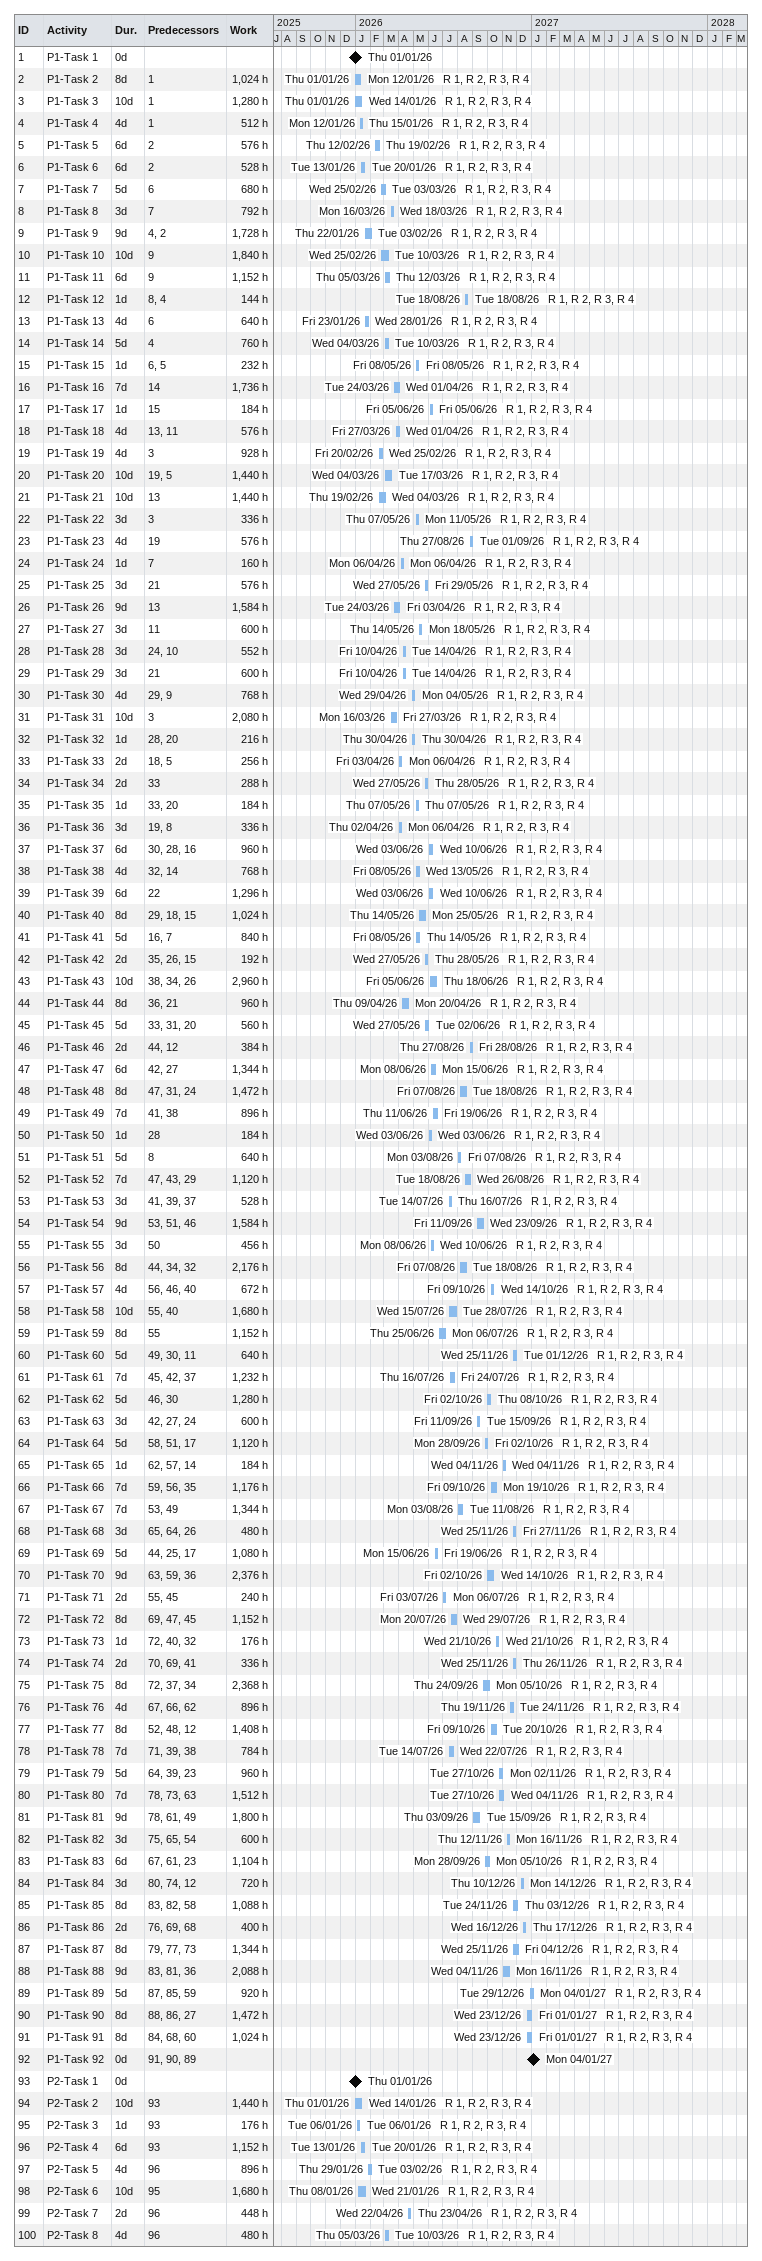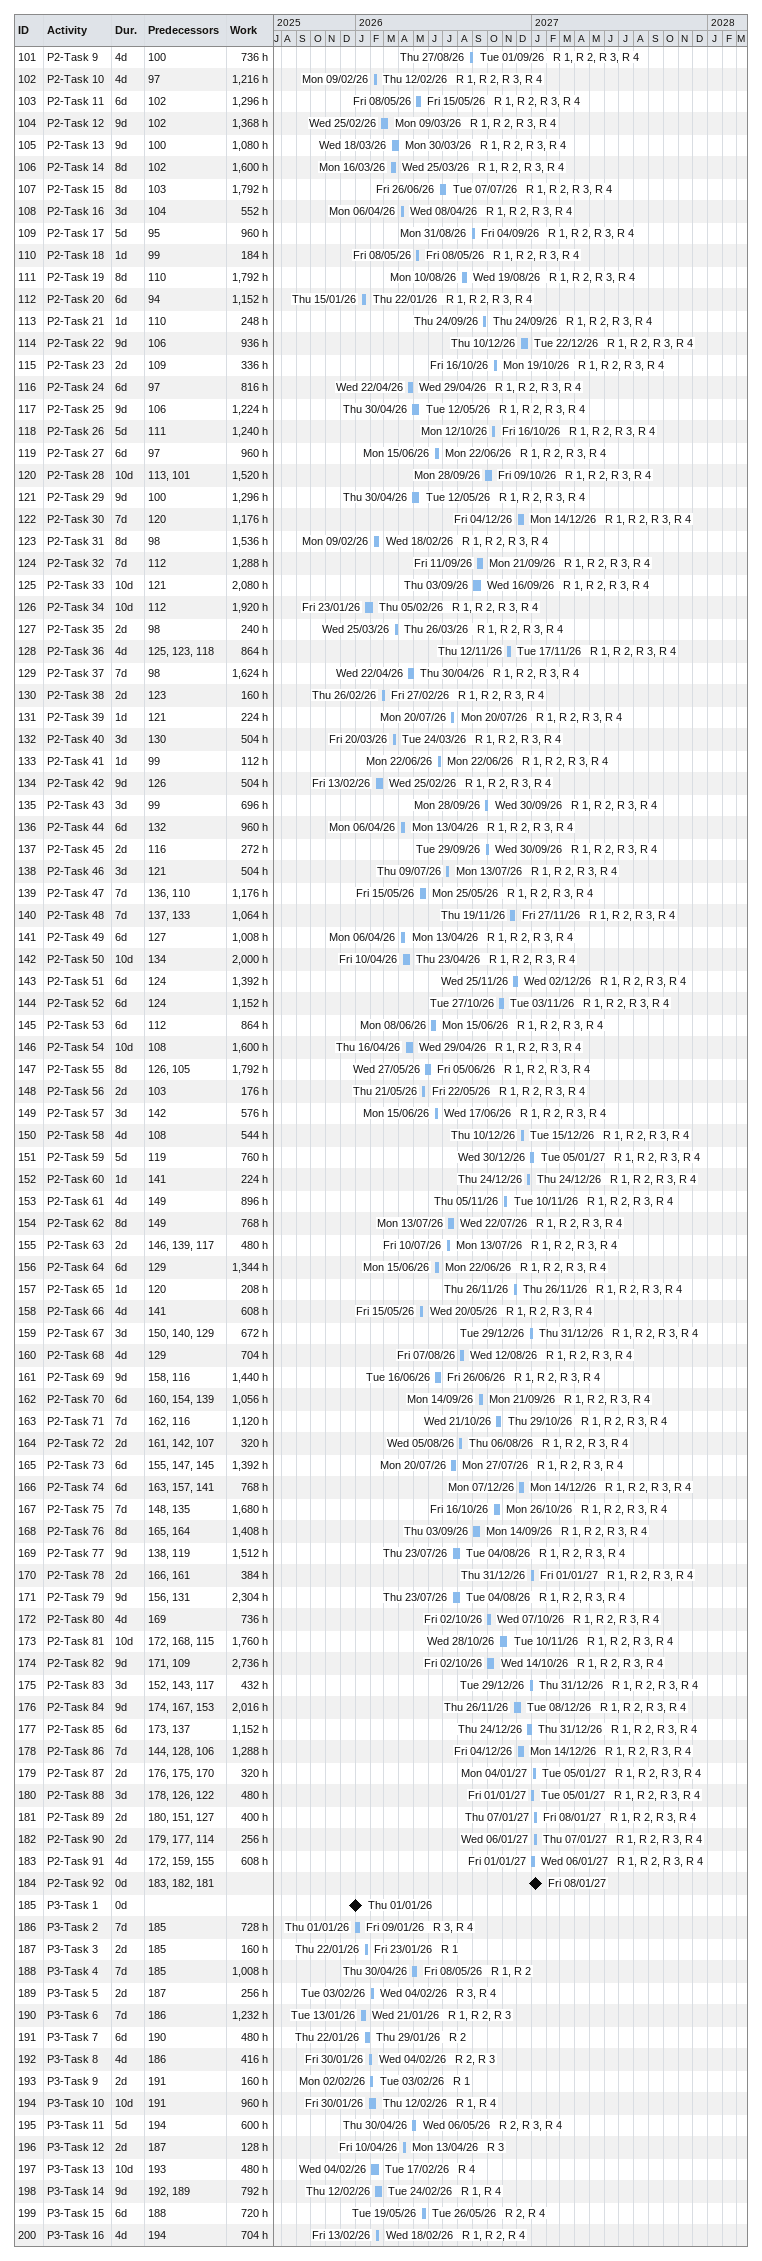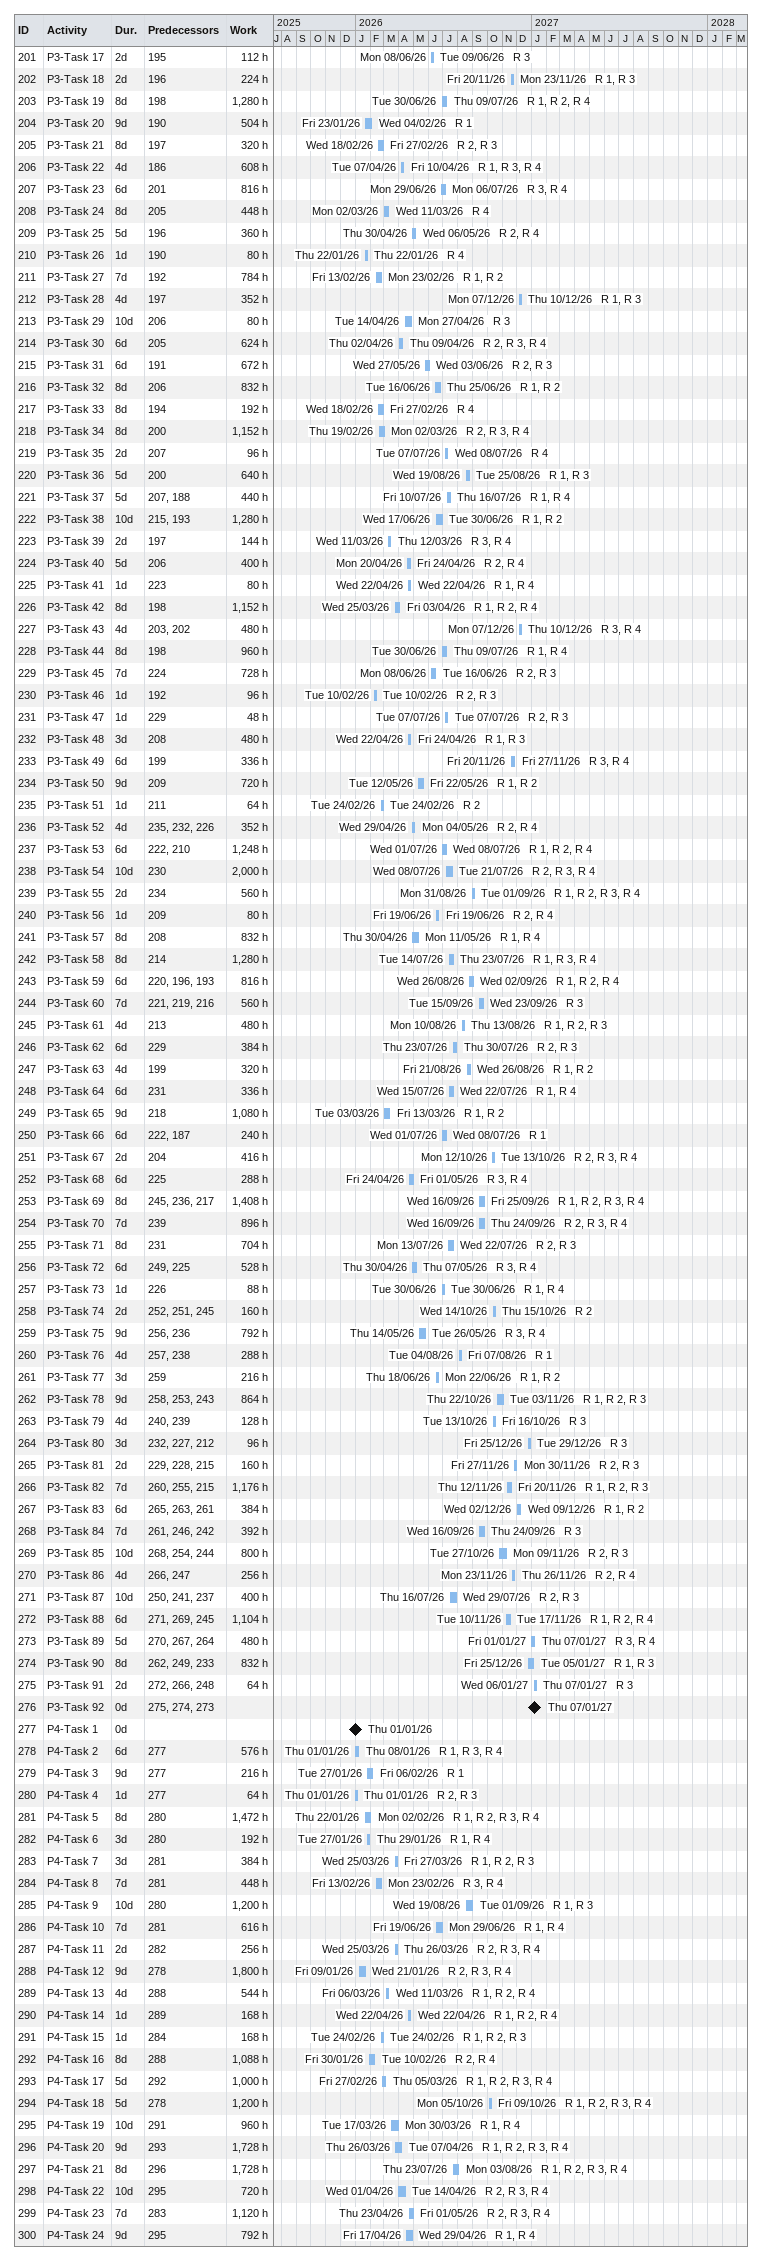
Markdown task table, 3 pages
| ID | Task | Duration | Start | Finish | Predecessors | Resources | Work (h) |
|---|---|---|---|---|---|---|---|
| 1 | P1-Task 1 | 0d | 2026-01-01 | 2026-01-01 |  |  |  |
| 2 | P1-Task 2 | 8d | 2026-01-01 | 2026-01-12 | 1 | R 1, R 2, R 3, R 4 | 1024 |
| 3 | P1-Task 3 | 10d | 2026-01-01 | 2026-01-14 | 1 | R 1, R 2, R 3, R 4 | 1280 |
| 4 | P1-Task 4 | 4d | 2026-01-12 | 2026-01-15 | 1 | R 1, R 2, R 3, R 4 | 512 |
| 5 | P1-Task 5 | 6d | 2026-02-12 | 2026-02-19 | 2 | R 1, R 2, R 3, R 4 | 576 |
| 6 | P1-Task 6 | 6d | 2026-01-13 | 2026-01-20 | 2 | R 1, R 2, R 3, R 4 | 528 |
| 7 | P1-Task 7 | 5d | 2026-02-25 | 2026-03-03 | 6 | R 1, R 2, R 3, R 4 | 680 |
| 8 | P1-Task 8 | 3d | 2026-03-16 | 2026-03-18 | 7 | R 1, R 2, R 3, R 4 | 792 |
| 9 | P1-Task 9 | 9d | 2026-01-22 | 2026-02-03 | 4, 2 | R 1, R 2, R 3, R 4 | 1728 |
| 10 | P1-Task 10 | 10d | 2026-02-25 | 2026-03-10 | 9 | R 1, R 2, R 3, R 4 | 1840 |
| 11 | P1-Task 11 | 6d | 2026-03-05 | 2026-03-12 | 9 | R 1, R 2, R 3, R 4 | 1152 |
| 12 | P1-Task 12 | 1d | 2026-08-18 | 2026-08-18 | 8, 4 | R 1, R 2, R 3, R 4 | 144 |
| 13 | P1-Task 13 | 4d | 2026-01-23 | 2026-01-28 | 6 | R 1, R 2, R 3, R 4 | 640 |
| 14 | P1-Task 14 | 5d | 2026-03-04 | 2026-03-10 | 4 | R 1, R 2, R 3, R 4 | 760 |
| 15 | P1-Task 15 | 1d | 2026-05-08 | 2026-05-08 | 6, 5 | R 1, R 2, R 3, R 4 | 232 |
| 16 | P1-Task 16 | 7d | 2026-03-24 | 2026-04-01 | 14 | R 1, R 2, R 3, R 4 | 1736 |
| 17 | P1-Task 17 | 1d | 2026-06-05 | 2026-06-05 | 15 | R 1, R 2, R 3, R 4 | 184 |
| 18 | P1-Task 18 | 4d | 2026-03-27 | 2026-04-01 | 13, 11 | R 1, R 2, R 3, R 4 | 576 |
| 19 | P1-Task 19 | 4d | 2026-02-20 | 2026-02-25 | 3 | R 1, R 2, R 3, R 4 | 928 |
| 20 | P1-Task 20 | 10d | 2026-03-04 | 2026-03-17 | 19, 5 | R 1, R 2, R 3, R 4 | 1440 |
| 21 | P1-Task 21 | 10d | 2026-02-19 | 2026-03-04 | 13 | R 1, R 2, R 3, R 4 | 1440 |
| 22 | P1-Task 22 | 3d | 2026-05-07 | 2026-05-11 | 3 | R 1, R 2, R 3, R 4 | 336 |
| 23 | P1-Task 23 | 4d | 2026-08-27 | 2026-09-01 | 19 | R 1, R 2, R 3, R 4 | 576 |
| 24 | P1-Task 24 | 1d | 2026-04-06 | 2026-04-06 | 7 | R 1, R 2, R 3, R 4 | 160 |
| 25 | P1-Task 25 | 3d | 2026-05-27 | 2026-05-29 | 21 | R 1, R 2, R 3, R 4 | 576 |
| 26 | P1-Task 26 | 9d | 2026-03-24 | 2026-04-03 | 13 | R 1, R 2, R 3, R 4 | 1584 |
| 27 | P1-Task 27 | 3d | 2026-05-14 | 2026-05-18 | 11 | R 1, R 2, R 3, R 4 | 600 |
| 28 | P1-Task 28 | 3d | 2026-04-10 | 2026-04-14 | 24, 10 | R 1, R 2, R 3, R 4 | 552 |
| 29 | P1-Task 29 | 3d | 2026-04-10 | 2026-04-14 | 21 | R 1, R 2, R 3, R 4 | 600 |
| 30 | P1-Task 30 | 4d | 2026-04-29 | 2026-05-04 | 29, 9 | R 1, R 2, R 3, R 4 | 768 |
| 31 | P1-Task 31 | 10d | 2026-03-16 | 2026-03-27 | 3 | R 1, R 2, R 3, R 4 | 2080 |
| 32 | P1-Task 32 | 1d | 2026-04-30 | 2026-04-30 | 28, 20 | R 1, R 2, R 3, R 4 | 216 |
| 33 | P1-Task 33 | 2d | 2026-04-03 | 2026-04-06 | 18, 5 | R 1, R 2, R 3, R 4 | 256 |
| 34 | P1-Task 34 | 2d | 2026-05-27 | 2026-05-28 | 33 | R 1, R 2, R 3, R 4 | 288 |
| 35 | P1-Task 35 | 1d | 2026-05-07 | 2026-05-07 | 33, 20 | R 1, R 2, R 3, R 4 | 184 |
| 36 | P1-Task 36 | 3d | 2026-04-02 | 2026-04-06 | 19, 8 | R 1, R 2, R 3, R 4 | 336 |
| 37 | P1-Task 37 | 6d | 2026-06-03 | 2026-06-10 | 30, 28, 16 | R 1, R 2, R 3, R 4 | 960 |
| 38 | P1-Task 38 | 4d | 2026-05-08 | 2026-05-13 | 32, 14 | R 1, R 2, R 3, R 4 | 768 |
| 39 | P1-Task 39 | 6d | 2026-06-03 | 2026-06-10 | 22 | R 1, R 2, R 3, R 4 | 1296 |
| 40 | P1-Task 40 | 8d | 2026-05-14 | 2026-05-25 | 29, 18, 15 | R 1, R 2, R 3, R 4 | 1024 |
| 41 | P1-Task 41 | 5d | 2026-05-08 | 2026-05-14 | 16, 7 | R 1, R 2, R 3, R 4 | 840 |
| 42 | P1-Task 42 | 2d | 2026-05-27 | 2026-05-28 | 35, 26, 15 | R 1, R 2, R 3, R 4 | 192 |
| 43 | P1-Task 43 | 10d | 2026-06-05 | 2026-06-18 | 38, 34, 26 | R 1, R 2, R 3, R 4 | 2960 |
| 44 | P1-Task 44 | 8d | 2026-04-09 | 2026-04-20 | 36, 21 | R 1, R 2, R 3, R 4 | 960 |
| 45 | P1-Task 45 | 5d | 2026-05-27 | 2026-06-02 | 33, 31, 20 | R 1, R 2, R 3, R 4 | 560 |
| 46 | P1-Task 46 | 2d | 2026-08-27 | 2026-08-28 | 44, 12 | R 1, R 2, R 3, R 4 | 384 |
| 47 | P1-Task 47 | 6d | 2026-06-08 | 2026-06-15 | 42, 27 | R 1, R 2, R 3, R 4 | 1344 |
| 48 | P1-Task 48 | 8d | 2026-08-07 | 2026-08-18 | 47, 31, 24 | R 1, R 2, R 3, R 4 | 1472 |
| 49 | P1-Task 49 | 7d | 2026-06-11 | 2026-06-19 | 41, 38 | R 1, R 2, R 3, R 4 | 896 |
| 50 | P1-Task 50 | 1d | 2026-06-03 | 2026-06-03 | 28 | R 1, R 2, R 3, R 4 | 184 |
| 51 | P1-Task 51 | 5d | 2026-08-03 | 2026-08-07 | 8 | R 1, R 2, R 3, R 4 | 640 |
| 52 | P1-Task 52 | 7d | 2026-08-18 | 2026-08-26 | 47, 43, 29 | R 1, R 2, R 3, R 4 | 1120 |
| 53 | P1-Task 53 | 3d | 2026-07-14 | 2026-07-16 | 41, 39, 37 | R 1, R 2, R 3, R 4 | 528 |
| 54 | P1-Task 54 | 9d | 2026-09-11 | 2026-09-23 | 53, 51, 46 | R 1, R 2, R 3, R 4 | 1584 |
| 55 | P1-Task 55 | 3d | 2026-06-08 | 2026-06-10 | 50 | R 1, R 2, R 3, R 4 | 456 |
| 56 | P1-Task 56 | 8d | 2026-08-07 | 2026-08-18 | 44, 34, 32 | R 1, R 2, R 3, R 4 | 2176 |
| 57 | P1-Task 57 | 4d | 2026-10-09 | 2026-10-14 | 56, 46, 40 | R 1, R 2, R 3, R 4 | 672 |
| 58 | P1-Task 58 | 10d | 2026-07-15 | 2026-07-28 | 55, 40 | R 1, R 2, R 3, R 4 | 1680 |
| 59 | P1-Task 59 | 8d | 2026-06-25 | 2026-07-06 | 55 | R 1, R 2, R 3, R 4 | 1152 |
| 60 | P1-Task 60 | 5d | 2026-11-25 | 2026-12-01 | 49, 30, 11 | R 1, R 2, R 3, R 4 | 640 |
| 61 | P1-Task 61 | 7d | 2026-07-16 | 2026-07-24 | 45, 42, 37 | R 1, R 2, R 3, R 4 | 1232 |
| 62 | P1-Task 62 | 5d | 2026-10-02 | 2026-10-08 | 46, 30 | R 1, R 2, R 3, R 4 | 1280 |
| 63 | P1-Task 63 | 3d | 2026-09-11 | 2026-09-15 | 42, 27, 24 | R 1, R 2, R 3, R 4 | 600 |
| 64 | P1-Task 64 | 5d | 2026-09-28 | 2026-10-02 | 58, 51, 17 | R 1, R 2, R 3, R 4 | 1120 |
| 65 | P1-Task 65 | 1d | 2026-11-04 | 2026-11-04 | 62, 57, 14 | R 1, R 2, R 3, R 4 | 184 |
| 66 | P1-Task 66 | 7d | 2026-10-09 | 2026-10-19 | 59, 56, 35 | R 1, R 2, R 3, R 4 | 1176 |
| 67 | P1-Task 67 | 7d | 2026-08-03 | 2026-08-11 | 53, 49 | R 1, R 2, R 3, R 4 | 1344 |
| 68 | P1-Task 68 | 3d | 2026-11-25 | 2026-11-27 | 65, 64, 26 | R 1, R 2, R 3, R 4 | 480 |
| 69 | P1-Task 69 | 5d | 2026-06-15 | 2026-06-19 | 44, 25, 17 | R 1, R 2, R 3, R 4 | 1080 |
| 70 | P1-Task 70 | 9d | 2026-10-02 | 2026-10-14 | 63, 59, 36 | R 1, R 2, R 3, R 4 | 2376 |
| 71 | P1-Task 71 | 2d | 2026-07-03 | 2026-07-06 | 55, 45 | R 1, R 2, R 3, R 4 | 240 |
| 72 | P1-Task 72 | 8d | 2026-07-20 | 2026-07-29 | 69, 47, 45 | R 1, R 2, R 3, R 4 | 1152 |
| 73 | P1-Task 73 | 1d | 2026-10-21 | 2026-10-21 | 72, 40, 32 | R 1, R 2, R 3, R 4 | 176 |
| 74 | P1-Task 74 | 2d | 2026-11-25 | 2026-11-26 | 70, 69, 41 | R 1, R 2, R 3, R 4 | 336 |
| 75 | P1-Task 75 | 8d | 2026-09-24 | 2026-10-05 | 72, 37, 34 | R 1, R 2, R 3, R 4 | 2368 |
| 76 | P1-Task 76 | 4d | 2026-11-19 | 2026-11-24 | 67, 66, 62 | R 1, R 2, R 3, R 4 | 896 |
| 77 | P1-Task 77 | 8d | 2026-10-09 | 2026-10-20 | 52, 48, 12 | R 1, R 2, R 3, R 4 | 1408 |
| 78 | P1-Task 78 | 7d | 2026-07-14 | 2026-07-22 | 71, 39, 38 | R 1, R 2, R 3, R 4 | 784 |
| 79 | P1-Task 79 | 5d | 2026-10-27 | 2026-11-02 | 64, 39, 23 | R 1, R 2, R 3, R 4 | 960 |
| 80 | P1-Task 80 | 7d | 2026-10-27 | 2026-11-04 | 78, 73, 63 | R 1, R 2, R 3, R 4 | 1512 |
| 81 | P1-Task 81 | 9d | 2026-09-03 | 2026-09-15 | 78, 61, 49 | R 1, R 2, R 3, R 4 | 1800 |
| 82 | P1-Task 82 | 3d | 2026-11-12 | 2026-11-16 | 75, 65, 54 | R 1, R 2, R 3, R 4 | 600 |
| 83 | P1-Task 83 | 6d | 2026-09-28 | 2026-10-05 | 67, 61, 23 | R 1, R 2, R 3, R 4 | 1104 |
| 84 | P1-Task 84 | 3d | 2026-12-10 | 2026-12-14 | 80, 74, 12 | R 1, R 2, R 3, R 4 | 720 |
| 85 | P1-Task 85 | 8d | 2026-11-24 | 2026-12-03 | 83, 82, 58 | R 1, R 2, R 3, R 4 | 1088 |
| 86 | P1-Task 86 | 2d | 2026-12-16 | 2026-12-17 | 76, 69, 68 | R 1, R 2, R 3, R 4 | 400 |
| 87 | P1-Task 87 | 8d | 2026-11-25 | 2026-12-04 | 79, 77, 73 | R 1, R 2, R 3, R 4 | 1344 |
| 88 | P1-Task 88 | 9d | 2026-11-04 | 2026-11-16 | 83, 81, 36 | R 1, R 2, R 3, R 4 | 2088 |
| 89 | P1-Task 89 | 5d | 2026-12-29 | 2027-01-04 | 87, 85, 59 | R 1, R 2, R 3, R 4 | 920 |
| 90 | P1-Task 90 | 8d | 2026-12-23 | 2027-01-01 | 88, 86, 27 | R 1, R 2, R 3, R 4 | 1472 |
| 91 | P1-Task 91 | 8d | 2026-12-23 | 2027-01-01 | 84, 68, 60 | R 1, R 2, R 3, R 4 | 1024 |
| 92 | P1-Task 92 | 0d | 2027-01-04 | 2027-01-04 | 91, 90, 89 |  |  |
| 93 | P2-Task 1 | 0d | 2026-01-01 | 2026-01-01 |  |  |  |
| 94 | P2-Task 2 | 10d | 2026-01-01 | 2026-01-14 | 93 | R 1, R 2, R 3, R 4 | 1440 |
| 95 | P2-Task 3 | 1d | 2026-01-06 | 2026-01-06 | 93 | R 1, R 2, R 3, R 4 | 176 |
| 96 | P2-Task 4 | 6d | 2026-01-13 | 2026-01-20 | 93 | R 1, R 2, R 3, R 4 | 1152 |
| 97 | P2-Task 5 | 4d | 2026-01-29 | 2026-02-03 | 96 | R 1, R 2, R 3, R 4 | 896 |
| 98 | P2-Task 6 | 10d | 2026-01-08 | 2026-01-21 | 95 | R 1, R 2, R 3, R 4 | 1680 |
| 99 | P2-Task 7 | 2d | 2026-04-22 | 2026-04-23 | 96 | R 1, R 2, R 3, R 4 | 448 |
| 100 | P2-Task 8 | 4d | 2026-03-05 | 2026-03-10 | 96 | R 1, R 2, R 3, R 4 | 480 |
| 101 | P2-Task 9 | 4d | 2026-08-27 | 2026-09-01 | 100 | R 1, R 2, R 3, R 4 | 736 |
| 102 | P2-Task 10 | 4d | 2026-02-09 | 2026-02-12 | 97 | R 1, R 2, R 3, R 4 | 1216 |
| 103 | P2-Task 11 | 6d | 2026-05-08 | 2026-05-15 | 102 | R 1, R 2, R 3, R 4 | 1296 |
| 104 | P2-Task 12 | 9d | 2026-02-25 | 2026-03-09 | 102 | R 1, R 2, R 3, R 4 | 1368 |
| 105 | P2-Task 13 | 9d | 2026-03-18 | 2026-03-30 | 100 | R 1, R 2, R 3, R 4 | 1080 |
| 106 | P2-Task 14 | 8d | 2026-03-16 | 2026-03-25 | 102 | R 1, R 2, R 3, R 4 | 1600 |
| 107 | P2-Task 15 | 8d | 2026-06-26 | 2026-07-07 | 103 | R 1, R 2, R 3, R 4 | 1792 |
| 108 | P2-Task 16 | 3d | 2026-04-06 | 2026-04-08 | 104 | R 1, R 2, R 3, R 4 | 552 |
| 109 | P2-Task 17 | 5d | 2026-08-31 | 2026-09-04 | 95 | R 1, R 2, R 3, R 4 | 960 |
| 110 | P2-Task 18 | 1d | 2026-05-08 | 2026-05-08 | 99 | R 1, R 2, R 3, R 4 | 184 |
| 111 | P2-Task 19 | 8d | 2026-08-10 | 2026-08-19 | 110 | R 1, R 2, R 3, R 4 | 1792 |
| 112 | P2-Task 20 | 6d | 2026-01-15 | 2026-01-22 | 94 | R 1, R 2, R 3, R 4 | 1152 |
| 113 | P2-Task 21 | 1d | 2026-09-24 | 2026-09-24 | 110 | R 1, R 2, R 3, R 4 | 248 |
| 114 | P2-Task 22 | 9d | 2026-12-10 | 2026-12-22 | 106 | R 1, R 2, R 3, R 4 | 936 |
| 115 | P2-Task 23 | 2d | 2026-10-16 | 2026-10-19 | 109 | R 1, R 2, R 3, R 4 | 336 |
| 116 | P2-Task 24 | 6d | 2026-04-22 | 2026-04-29 | 97 | R 1, R 2, R 3, R 4 | 816 |
| 117 | P2-Task 25 | 9d | 2026-04-30 | 2026-05-12 | 106 | R 1, R 2, R 3, R 4 | 1224 |
| 118 | P2-Task 26 | 5d | 2026-10-12 | 2026-10-16 | 111 | R 1, R 2, R 3, R 4 | 1240 |
| 119 | P2-Task 27 | 6d | 2026-06-15 | 2026-06-22 | 97 | R 1, R 2, R 3, R 4 | 960 |
| 120 | P2-Task 28 | 10d | 2026-09-28 | 2026-10-09 | 113, 101 | R 1, R 2, R 3, R 4 | 1520 |
| 121 | P2-Task 29 | 9d | 2026-04-30 | 2026-05-12 | 100 | R 1, R 2, R 3, R 4 | 1296 |
| 122 | P2-Task 30 | 7d | 2026-12-04 | 2026-12-14 | 120 | R 1, R 2, R 3, R 4 | 1176 |
| 123 | P2-Task 31 | 8d | 2026-02-09 | 2026-02-18 | 98 | R 1, R 2, R 3, R 4 | 1536 |
| 124 | P2-Task 32 | 7d | 2026-09-11 | 2026-09-21 | 112 | R 1, R 2, R 3, R 4 | 1288 |
| 125 | P2-Task 33 | 10d | 2026-09-03 | 2026-09-16 | 121 | R 1, R 2, R 3, R 4 | 2080 |
| 126 | P2-Task 34 | 10d | 2026-01-23 | 2026-02-05 | 112 | R 1, R 2, R 3, R 4 | 1920 |
| 127 | P2-Task 35 | 2d | 2026-03-25 | 2026-03-26 | 98 | R 1, R 2, R 3, R 4 | 240 |
| 128 | P2-Task 36 | 4d | 2026-11-12 | 2026-11-17 | 125, 123, 118 | R 1, R 2, R 3, R 4 | 864 |
| 129 | P2-Task 37 | 7d | 2026-04-22 | 2026-04-30 | 98 | R 1, R 2, R 3, R 4 | 1624 |
| 130 | P2-Task 38 | 2d | 2026-02-26 | 2026-02-27 | 123 | R 1, R 2, R 3, R 4 | 160 |
| 131 | P2-Task 39 | 1d | 2026-07-20 | 2026-07-20 | 121 | R 1, R 2, R 3, R 4 | 224 |
| 132 | P2-Task 40 | 3d | 2026-03-20 | 2026-03-24 | 130 | R 1, R 2, R 3, R 4 | 504 |
| 133 | P2-Task 41 | 1d | 2026-06-22 | 2026-06-22 | 99 | R 1, R 2, R 3, R 4 | 112 |
| 134 | P2-Task 42 | 9d | 2026-02-13 | 2026-02-25 | 126 | R 1, R 2, R 3, R 4 | 504 |
| 135 | P2-Task 43 | 3d | 2026-09-28 | 2026-09-30 | 99 | R 1, R 2, R 3, R 4 | 696 |
| 136 | P2-Task 44 | 6d | 2026-04-06 | 2026-04-13 | 132 | R 1, R 2, R 3, R 4 | 960 |
| 137 | P2-Task 45 | 2d | 2026-09-29 | 2026-09-30 | 116 | R 1, R 2, R 3, R 4 | 272 |
| 138 | P2-Task 46 | 3d | 2026-07-09 | 2026-07-13 | 121 | R 1, R 2, R 3, R 4 | 504 |
| 139 | P2-Task 47 | 7d | 2026-05-15 | 2026-05-25 | 136, 110 | R 1, R 2, R 3, R 4 | 1176 |
| 140 | P2-Task 48 | 7d | 2026-11-19 | 2026-11-27 | 137, 133 | R 1, R 2, R 3, R 4 | 1064 |
| 141 | P2-Task 49 | 6d | 2026-04-06 | 2026-04-13 | 127 | R 1, R 2, R 3, R 4 | 1008 |
| 142 | P2-Task 50 | 10d | 2026-04-10 | 2026-04-23 | 134 | R 1, R 2, R 3, R 4 | 2000 |
| 143 | P2-Task 51 | 6d | 2026-11-25 | 2026-12-02 | 124 | R 1, R 2, R 3, R 4 | 1392 |
| 144 | P2-Task 52 | 6d | 2026-10-27 | 2026-11-03 | 124 | R 1, R 2, R 3, R 4 | 1152 |
| 145 | P2-Task 53 | 6d | 2026-06-08 | 2026-06-15 | 112 | R 1, R 2, R 3, R 4 | 864 |
| 146 | P2-Task 54 | 10d | 2026-04-16 | 2026-04-29 | 108 | R 1, R 2, R 3, R 4 | 1600 |
| 147 | P2-Task 55 | 8d | 2026-05-27 | 2026-06-05 | 126, 105 | R 1, R 2, R 3, R 4 | 1792 |
| 148 | P2-Task 56 | 2d | 2026-05-21 | 2026-05-22 | 103 | R 1, R 2, R 3, R 4 | 176 |
| 149 | P2-Task 57 | 3d | 2026-06-15 | 2026-06-17 | 142 | R 1, R 2, R 3, R 4 | 576 |
| 150 | P2-Task 58 | 4d | 2026-12-10 | 2026-12-15 | 108 | R 1, R 2, R 3, R 4 | 544 |
| 151 | P2-Task 59 | 5d | 2026-12-30 | 2027-01-05 | 119 | R 1, R 2, R 3, R 4 | 760 |
| 152 | P2-Task 60 | 1d | 2026-12-24 | 2026-12-24 | 141 | R 1, R 2, R 3, R 4 | 224 |
| 153 | P2-Task 61 | 4d | 2026-11-05 | 2026-11-10 | 149 | R 1, R 2, R 3, R 4 | 896 |
| 154 | P2-Task 62 | 8d | 2026-07-13 | 2026-07-22 | 149 | R 1, R 2, R 3, R 4 | 768 |
| 155 | P2-Task 63 | 2d | 2026-07-10 | 2026-07-13 | 146, 139, 117 | R 1, R 2, R 3, R 4 | 480 |
| 156 | P2-Task 64 | 6d | 2026-06-15 | 2026-06-22 | 129 | R 1, R 2, R 3, R 4 | 1344 |
| 157 | P2-Task 65 | 1d | 2026-11-26 | 2026-11-26 | 120 | R 1, R 2, R 3, R 4 | 208 |
| 158 | P2-Task 66 | 4d | 2026-05-15 | 2026-05-20 | 141 | R 1, R 2, R 3, R 4 | 608 |
| 159 | P2-Task 67 | 3d | 2026-12-29 | 2026-12-31 | 150, 140, 129 | R 1, R 2, R 3, R 4 | 672 |
| 160 | P2-Task 68 | 4d | 2026-08-07 | 2026-08-12 | 129 | R 1, R 2, R 3, R 4 | 704 |
| 161 | P2-Task 69 | 9d | 2026-06-16 | 2026-06-26 | 158, 116 | R 1, R 2, R 3, R 4 | 1440 |
| 162 | P2-Task 70 | 6d | 2026-09-14 | 2026-09-21 | 160, 154, 139 | R 1, R 2, R 3, R 4 | 1056 |
| 163 | P2-Task 71 | 7d | 2026-10-21 | 2026-10-29 | 162, 116 | R 1, R 2, R 3, R 4 | 1120 |
| 164 | P2-Task 72 | 2d | 2026-08-05 | 2026-08-06 | 161, 142, 107 | R 1, R 2, R 3, R 4 | 320 |
| 165 | P2-Task 73 | 6d | 2026-07-20 | 2026-07-27 | 155, 147, 145 | R 1, R 2, R 3, R 4 | 1392 |
| 166 | P2-Task 74 | 6d | 2026-12-07 | 2026-12-14 | 163, 157, 141 | R 1, R 2, R 3, R 4 | 768 |
| 167 | P2-Task 75 | 7d | 2026-10-16 | 2026-10-26 | 148, 135 | R 1, R 2, R 3, R 4 | 1680 |
| 168 | P2-Task 76 | 8d | 2026-09-03 | 2026-09-14 | 165, 164 | R 1, R 2, R 3, R 4 | 1408 |
| 169 | P2-Task 77 | 9d | 2026-07-23 | 2026-08-04 | 138, 119 | R 1, R 2, R 3, R 4 | 1512 |
| 170 | P2-Task 78 | 2d | 2026-12-31 | 2027-01-01 | 166, 161 | R 1, R 2, R 3, R 4 | 384 |
| 171 | P2-Task 79 | 9d | 2026-07-23 | 2026-08-04 | 156, 131 | R 1, R 2, R 3, R 4 | 2304 |
| 172 | P2-Task 80 | 4d | 2026-10-02 | 2026-10-07 | 169 | R 1, R 2, R 3, R 4 | 736 |
| 173 | P2-Task 81 | 10d | 2026-10-28 | 2026-11-10 | 172, 168, 115 | R 1, R 2, R 3, R 4 | 1760 |
| 174 | P2-Task 82 | 9d | 2026-10-02 | 2026-10-14 | 171, 109 | R 1, R 2, R 3, R 4 | 2736 |
| 175 | P2-Task 83 | 3d | 2026-12-29 | 2026-12-31 | 152, 143, 117 | R 1, R 2, R 3, R 4 | 432 |
| 176 | P2-Task 84 | 9d | 2026-11-26 | 2026-12-08 | 174, 167, 153 | R 1, R 2, R 3, R 4 | 2016 |
| 177 | P2-Task 85 | 6d | 2026-12-24 | 2026-12-31 | 173, 137 | R 1, R 2, R 3, R 4 | 1152 |
| 178 | P2-Task 86 | 7d | 2026-12-04 | 2026-12-14 | 144, 128, 106 | R 1, R 2, R 3, R 4 | 1288 |
| 179 | P2-Task 87 | 2d | 2027-01-04 | 2027-01-05 | 176, 175, 170 | R 1, R 2, R 3, R 4 | 320 |
| 180 | P2-Task 88 | 3d | 2027-01-01 | 2027-01-05 | 178, 126, 122 | R 1, R 2, R 3, R 4 | 480 |
| 181 | P2-Task 89 | 2d | 2027-01-07 | 2027-01-08 | 180, 151, 127 | R 1, R 2, R 3, R 4 | 400 |
| 182 | P2-Task 90 | 2d | 2027-01-06 | 2027-01-07 | 179, 177, 114 | R 1, R 2, R 3, R 4 | 256 |
| 183 | P2-Task 91 | 4d | 2027-01-01 | 2027-01-06 | 172, 159, 155 | R 1, R 2, R 3, R 4 | 608 |
| 184 | P2-Task 92 | 0d | 2027-01-08 | 2027-01-08 | 183, 182, 181 |  |  |
| 185 | P3-Task 1 | 0d | 2026-01-01 | 2026-01-01 |  |  |  |
| 186 | P3-Task 2 | 7d | 2026-01-01 | 2026-01-09 | 185 | R 3, R 4 | 728 |
| 187 | P3-Task 3 | 2d | 2026-01-22 | 2026-01-23 | 185 | R 1 | 160 |
| 188 | P3-Task 4 | 7d | 2026-04-30 | 2026-05-08 | 185 | R 1, R 2 | 1008 |
| 189 | P3-Task 5 | 2d | 2026-02-03 | 2026-02-04 | 187 | R 3, R 4 | 256 |
| 190 | P3-Task 6 | 7d | 2026-01-13 | 2026-01-21 | 186 | R 1, R 2, R 3 | 1232 |
| 191 | P3-Task 7 | 6d | 2026-01-22 | 2026-01-29 | 190 | R 2 | 480 |
| 192 | P3-Task 8 | 4d | 2026-01-30 | 2026-02-04 | 186 | R 2, R 3 | 416 |
| 193 | P3-Task 9 | 2d | 2026-02-02 | 2026-02-03 | 191 | R 1 | 160 |
| 194 | P3-Task 10 | 10d | 2026-01-30 | 2026-02-12 | 191 | R 1, R 4 | 960 |
| 195 | P3-Task 11 | 5d | 2026-04-30 | 2026-05-06 | 194 | R 2, R 3, R 4 | 600 |
| 196 | P3-Task 12 | 2d | 2026-04-10 | 2026-04-13 | 187 | R 3 | 128 |
| 197 | P3-Task 13 | 10d | 2026-02-04 | 2026-02-17 | 193 | R 4 | 480 |
| 198 | P3-Task 14 | 9d | 2026-02-12 | 2026-02-24 | 192, 189 | R 1, R 4 | 792 |
| 199 | P3-Task 15 | 6d | 2026-05-19 | 2026-05-26 | 188 | R 2, R 4 | 720 |
| 200 | P3-Task 16 | 4d | 2026-02-13 | 2026-02-18 | 194 | R 1, R 2, R 4 | 704 |
| 201 | P3-Task 17 | 2d | 2026-06-08 | 2026-06-09 | 195 | R 3 | 112 |
| 202 | P3-Task 18 | 2d | 2026-11-20 | 2026-11-23 | 196 | R 1, R 3 | 224 |
| 203 | P3-Task 19 | 8d | 2026-06-30 | 2026-07-09 | 198 | R 1, R 2, R 4 | 1280 |
| 204 | P3-Task 20 | 9d | 2026-01-23 | 2026-02-04 | 190 | R 1 | 504 |
| 205 | P3-Task 21 | 8d | 2026-02-18 | 2026-02-27 | 197 | R 2, R 3 | 320 |
| 206 | P3-Task 22 | 4d | 2026-04-07 | 2026-04-10 | 186 | R 1, R 3, R 4 | 608 |
| 207 | P3-Task 23 | 6d | 2026-06-29 | 2026-07-06 | 201 | R 3, R 4 | 816 |
| 208 | P3-Task 24 | 8d | 2026-03-02 | 2026-03-11 | 205 | R 4 | 448 |
| 209 | P3-Task 25 | 5d | 2026-04-30 | 2026-05-06 | 196 | R 2, R 4 | 360 |
| 210 | P3-Task 26 | 1d | 2026-01-22 | 2026-01-22 | 190 | R 4 | 80 |
| 211 | P3-Task 27 | 7d | 2026-02-13 | 2026-02-23 | 192 | R 1, R 2 | 784 |
| 212 | P3-Task 28 | 4d | 2026-12-07 | 2026-12-10 | 197 | R 1, R 3 | 352 |
| 213 | P3-Task 29 | 10d | 2026-04-14 | 2026-04-27 | 206 | R 3 | 80 |
| 214 | P3-Task 30 | 6d | 2026-04-02 | 2026-04-09 | 205 | R 2, R 3, R 4 | 624 |
| 215 | P3-Task 31 | 6d | 2026-05-27 | 2026-06-03 | 191 | R 2, R 3 | 672 |
| 216 | P3-Task 32 | 8d | 2026-06-16 | 2026-06-25 | 206 | R 1, R 2 | 832 |
| 217 | P3-Task 33 | 8d | 2026-02-18 | 2026-02-27 | 194 | R 4 | 192 |
| 218 | P3-Task 34 | 8d | 2026-02-19 | 2026-03-02 | 200 | R 2, R 3, R 4 | 1152 |
| 219 | P3-Task 35 | 2d | 2026-07-07 | 2026-07-08 | 207 | R 4 | 96 |
| 220 | P3-Task 36 | 5d | 2026-08-19 | 2026-08-25 | 200 | R 1, R 3 | 640 |
| 221 | P3-Task 37 | 5d | 2026-07-10 | 2026-07-16 | 207, 188 | R 1, R 4 | 440 |
| 222 | P3-Task 38 | 10d | 2026-06-17 | 2026-06-30 | 215, 193 | R 1, R 2 | 1280 |
| 223 | P3-Task 39 | 2d | 2026-03-11 | 2026-03-12 | 197 | R 3, R 4 | 144 |
| 224 | P3-Task 40 | 5d | 2026-04-20 | 2026-04-24 | 206 | R 2, R 4 | 400 |
| 225 | P3-Task 41 | 1d | 2026-04-22 | 2026-04-22 | 223 | R 1, R 4 | 80 |
| 226 | P3-Task 42 | 8d | 2026-03-25 | 2026-04-03 | 198 | R 1, R 2, R 4 | 1152 |
| 227 | P3-Task 43 | 4d | 2026-12-07 | 2026-12-10 | 203, 202 | R 3, R 4 | 480 |
| 228 | P3-Task 44 | 8d | 2026-06-30 | 2026-07-09 | 198 | R 1, R 4 | 960 |
| 229 | P3-Task 45 | 7d | 2026-06-08 | 2026-06-16 | 224 | R 2, R 3 | 728 |
| 230 | P3-Task 46 | 1d | 2026-02-10 | 2026-02-10 | 192 | R 2, R 3 | 96 |
| 231 | P3-Task 47 | 1d | 2026-07-07 | 2026-07-07 | 229 | R 2, R 3 | 48 |
| 232 | P3-Task 48 | 3d | 2026-04-22 | 2026-04-24 | 208 | R 1, R 3 | 480 |
| 233 | P3-Task 49 | 6d | 2026-11-20 | 2026-11-27 | 199 | R 3, R 4 | 336 |
| 234 | P3-Task 50 | 9d | 2026-05-12 | 2026-05-22 | 209 | R 1, R 2 | 720 |
| 235 | P3-Task 51 | 1d | 2026-02-24 | 2026-02-24 | 211 | R 2 | 64 |
| 236 | P3-Task 52 | 4d | 2026-04-29 | 2026-05-04 | 235, 232, 226 | R 2, R 4 | 352 |
| 237 | P3-Task 53 | 6d | 2026-07-01 | 2026-07-08 | 222, 210 | R 1, R 2, R 4 | 1248 |
| 238 | P3-Task 54 | 10d | 2026-07-08 | 2026-07-21 | 230 | R 2, R 3, R 4 | 2000 |
| 239 | P3-Task 55 | 2d | 2026-08-31 | 2026-09-01 | 234 | R 1, R 2, R 3, R 4 | 560 |
| 240 | P3-Task 56 | 1d | 2026-06-19 | 2026-06-19 | 209 | R 2, R 4 | 80 |
| 241 | P3-Task 57 | 8d | 2026-04-30 | 2026-05-11 | 208 | R 1, R 4 | 832 |
| 242 | P3-Task 58 | 8d | 2026-07-14 | 2026-07-23 | 214 | R 1, R 3, R 4 | 1280 |
| 243 | P3-Task 59 | 6d | 2026-08-26 | 2026-09-02 | 220, 196, 193 | R 1, R 2, R 4 | 816 |
| 244 | P3-Task 60 | 7d | 2026-09-15 | 2026-09-23 | 221, 219, 216 | R 3 | 560 |
| 245 | P3-Task 61 | 4d | 2026-08-10 | 2026-08-13 | 213 | R 1, R 2, R 3 | 480 |
| 246 | P3-Task 62 | 6d | 2026-07-23 | 2026-07-30 | 229 | R 2, R 3 | 384 |
| 247 | P3-Task 63 | 4d | 2026-08-21 | 2026-08-26 | 199 | R 1, R 2 | 320 |
| 248 | P3-Task 64 | 6d | 2026-07-15 | 2026-07-22 | 231 | R 1, R 4 | 336 |
| 249 | P3-Task 65 | 9d | 2026-03-03 | 2026-03-13 | 218 | R 1, R 2 | 1080 |
| 250 | P3-Task 66 | 6d | 2026-07-01 | 2026-07-08 | 222, 187 | R 1 | 240 |
| 251 | P3-Task 67 | 2d | 2026-10-12 | 2026-10-13 | 204 | R 2, R 3, R 4 | 416 |
| 252 | P3-Task 68 | 6d | 2026-04-24 | 2026-05-01 | 225 | R 3, R 4 | 288 |
| 253 | P3-Task 69 | 8d | 2026-09-16 | 2026-09-25 | 245, 236, 217 | R 1, R 2, R 3, R 4 | 1408 |
| 254 | P3-Task 70 | 7d | 2026-09-16 | 2026-09-24 | 239 | R 2, R 3, R 4 | 896 |
| 255 | P3-Task 71 | 8d | 2026-07-13 | 2026-07-22 | 231 | R 2, R 3 | 704 |
| 256 | P3-Task 72 | 6d | 2026-04-30 | 2026-05-07 | 249, 225 | R 3, R 4 | 528 |
| 257 | P3-Task 73 | 1d | 2026-06-30 | 2026-06-30 | 226 | R 1, R 4 | 88 |
| 258 | P3-Task 74 | 2d | 2026-10-14 | 2026-10-15 | 252, 251, 245 | R 2 | 160 |
| 259 | P3-Task 75 | 9d | 2026-05-14 | 2026-05-26 | 256, 236 | R 3, R 4 | 792 |
| 260 | P3-Task 76 | 4d | 2026-08-04 | 2026-08-07 | 257, 238 | R 1 | 288 |
| 261 | P3-Task 77 | 3d | 2026-06-18 | 2026-06-22 | 259 | R 1, R 2 | 216 |
| 262 | P3-Task 78 | 9d | 2026-10-22 | 2026-11-03 | 258, 253, 243 | R 1, R 2, R 3 | 864 |
| 263 | P3-Task 79 | 4d | 2026-10-13 | 2026-10-16 | 240, 239 | R 3 | 128 |
| 264 | P3-Task 80 | 3d | 2026-12-25 | 2026-12-29 | 232, 227, 212 | R 3 | 96 |
| 265 | P3-Task 81 | 2d | 2026-11-27 | 2026-11-30 | 229, 228, 215 | R 2, R 3 | 160 |
| 266 | P3-Task 82 | 7d | 2026-11-12 | 2026-11-20 | 260, 255, 215 | R 1, R 2, R 3 | 1176 |
| 267 | P3-Task 83 | 6d | 2026-12-02 | 2026-12-09 | 265, 263, 261 | R 1, R 2 | 384 |
| 268 | P3-Task 84 | 7d | 2026-09-16 | 2026-09-24 | 261, 246, 242 | R 3 | 392 |
| 269 | P3-Task 85 | 10d | 2026-10-27 | 2026-11-09 | 268, 254, 244 | R 2, R 3 | 800 |
| 270 | P3-Task 86 | 4d | 2026-11-23 | 2026-11-26 | 266, 247 | R 2, R 4 | 256 |
| 271 | P3-Task 87 | 10d | 2026-07-16 | 2026-07-29 | 250, 241, 237 | R 2, R 3 | 400 |
| 272 | P3-Task 88 | 6d | 2026-11-10 | 2026-11-17 | 271, 269, 245 | R 1, R 2, R 4 | 1104 |
| 273 | P3-Task 89 | 5d | 2027-01-01 | 2027-01-07 | 270, 267, 264 | R 3, R 4 | 480 |
| 274 | P3-Task 90 | 8d | 2026-12-25 | 2027-01-05 | 262, 249, 233 | R 1, R 3 | 832 |
| 275 | P3-Task 91 | 2d | 2027-01-06 | 2027-01-07 | 272, 266, 248 | R 3 | 64 |
| 276 | P3-Task 92 | 0d | 2027-01-07 | 2027-01-07 | 275, 274, 273 |  |  |
| 277 | P4-Task 1 | 0d | 2026-01-01 | 2026-01-01 |  |  |  |
| 278 | P4-Task 2 | 6d | 2026-01-01 | 2026-01-08 | 277 | R 1, R 3, R 4 | 576 |
| 279 | P4-Task 3 | 9d | 2026-01-27 | 2026-02-06 | 277 | R 1 | 216 |
| 280 | P4-Task 4 | 1d | 2026-01-01 | 2026-01-01 | 277 | R 2, R 3 | 64 |
| 281 | P4-Task 5 | 8d | 2026-01-22 | 2026-02-02 | 280 | R 1, R 2, R 3, R 4 | 1472 |
| 282 | P4-Task 6 | 3d | 2026-01-27 | 2026-01-29 | 280 | R 1, R 4 | 192 |
| 283 | P4-Task 7 | 3d | 2026-03-25 | 2026-03-27 | 281 | R 1, R 2, R 3 | 384 |
| 284 | P4-Task 8 | 7d | 2026-02-13 | 2026-02-23 | 281 | R 3, R 4 | 448 |
| 285 | P4-Task 9 | 10d | 2026-08-19 | 2026-09-01 | 280 | R 1, R 3 | 1200 |
| 286 | P4-Task 10 | 7d | 2026-06-19 | 2026-06-29 | 281 | R 1, R 4 | 616 |
| 287 | P4-Task 11 | 2d | 2026-03-25 | 2026-03-26 | 282 | R 2, R 3, R 4 | 256 |
| 288 | P4-Task 12 | 9d | 2026-01-09 | 2026-01-21 | 278 | R 2, R 3, R 4 | 1800 |
| 289 | P4-Task 13 | 4d | 2026-03-06 | 2026-03-11 | 288 | R 1, R 2, R 4 | 544 |
| 290 | P4-Task 14 | 1d | 2026-04-22 | 2026-04-22 | 289 | R 1, R 2, R 4 | 168 |
| 291 | P4-Task 15 | 1d | 2026-02-24 | 2026-02-24 | 284 | R 1, R 2, R 3 | 168 |
| 292 | P4-Task 16 | 8d | 2026-01-30 | 2026-02-10 | 288 | R 2, R 4 | 1088 |
| 293 | P4-Task 17 | 5d | 2026-02-27 | 2026-03-05 | 292 | R 1, R 2, R 3, R 4 | 1000 |
| 294 | P4-Task 18 | 5d | 2026-10-05 | 2026-10-09 | 278 | R 1, R 2, R 3, R 4 | 1200 |
| 295 | P4-Task 19 | 10d | 2026-03-17 | 2026-03-30 | 291 | R 1, R 4 | 960 |
| 296 | P4-Task 20 | 9d | 2026-03-26 | 2026-04-07 | 293 | R 1, R 2, R 3, R 4 | 1728 |
| 297 | P4-Task 21 | 8d | 2026-07-23 | 2026-08-03 | 296 | R 1, R 2, R 3, R 4 | 1728 |
| 298 | P4-Task 22 | 10d | 2026-04-01 | 2026-04-14 | 295 | R 2, R 3, R 4 | 720 |
| 299 | P4-Task 23 | 7d | 2026-04-23 | 2026-05-01 | 283 | R 2, R 3, R 4 | 1120 |
| 300 | P4-Task 24 | 9d | 2026-04-17 | 2026-04-29 | 295 | R 1, R 4 | 792 |
